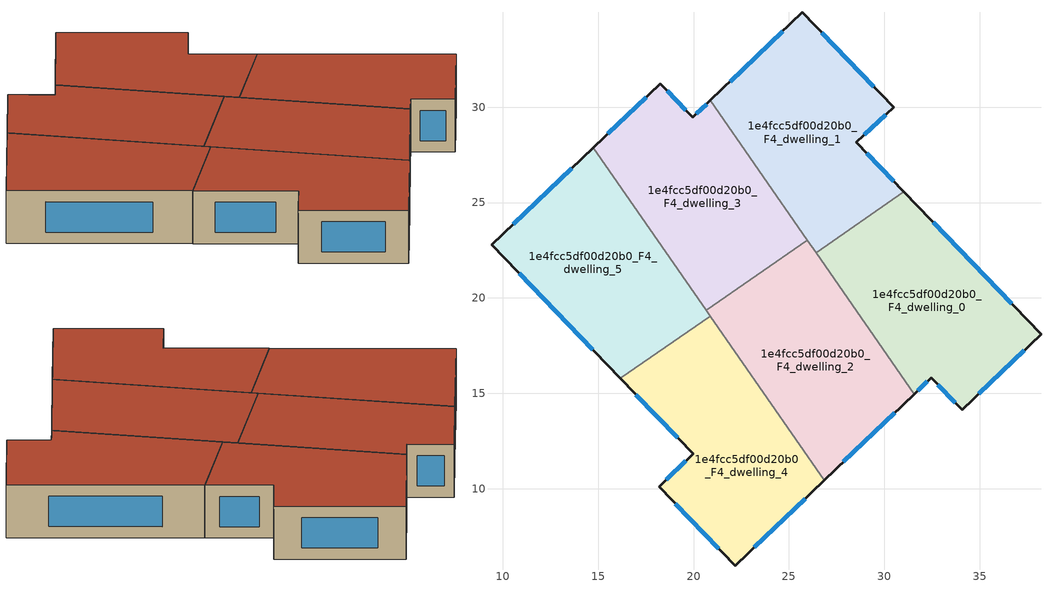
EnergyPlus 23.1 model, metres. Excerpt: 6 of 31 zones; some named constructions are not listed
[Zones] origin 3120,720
1e4fcc5df00d20b0_F4_dwelling_0
 floor to 1e4fcc5df00d20b0_F3_dwelling_0 (EU_floor_Construction): 31.03,25.56 38.22,18.1 34.07,14.14 32.46,15.81 31.56,14.95 26.42,22.36 z12
 wall outside (EU_wall_Construction): 31.56,14.95 32.46,15.81 34.07,14.14 38.22,18.1 31.03,25.56 z12:15
 wall to 1e4fcc5df00d20b0_F4_dwelling_1 (EU_wall_Construction): 31.03,25.56 26.42,22.36 z12:15
 wall to 1e4fcc5df00d20b0_F4_dwelling_2 (EU_wall_Construction): 26.42,22.36 31.56,14.95 z12:15
 window (EU_Window_Construction): 31.75,15.13 32.26,15.63 / 36.68,19.7 32.57,23.96 / 34.96,14.99 37.33,17.25 / 32.8,15.45 33.73,14.49 z12.64:14.36
 roof outside (EU_roof_Construction): 38.22,18.1 31.03,25.56 26.42,22.36 31.56,14.95 32.46,15.81 34.07,14.14 z15
1e4fcc5df00d20b0_F4_dwelling_1
 floor to 1e4fcc5df00d20b0_F3_dwelling_1 (EU_floor_Construction): 30.48,30 28.54,28.15 31.03,25.56 26.42,22.36 20.88,30.35 25.7,34.97 z12
 wall outside (EU_wall_Construction): 31.03,25.56 28.54,28.15 30.48,30 25.7,34.97 20.88,30.35 z12:15
 wall to 1e4fcc5df00d20b0_F4_dwelling_3 (EU_wall_Construction): 20.88,30.35 25.96,23.02 z12:15
 wall to 1e4fcc5df00d20b0_F4_dwelling_2 (EU_wall_Construction): 25.96,23.02 26.42,22.36 z12:15
 window (EU_Window_Construction): 24.66,33.98 21.91,31.34 / 29.46,31.07 26.72,33.9 / 28.96,28.55 30.07,29.61 / 30.5,26.12 29.07,27.59 z12.64:14.36
 roof outside (EU_roof_Construction): 31.03,25.56 28.54,28.15 30.48,30 25.7,34.97 20.88,30.35 26.42,22.36 z15
1e4fcc5df00d20b0_F4_dwelling_2
 floor to 1e4fcc5df00d20b0_F3_dwelling_2 (EU_floor_Construction): 25.96,23.02 31.56,14.95 26.84,10.43 20.66,19.34 z12
 wall outside (EU_wall_Construction): 26.84,10.43 31.56,14.95 z12:15
 wall to 1e4fcc5df00d20b0_F4_dwelling_3 (EU_wall_Construction): 25.96,23.02 20.66,19.34 z12:15
 wall to 1e4fcc5df00d20b0_F4_dwelling_4 (EU_wall_Construction): 20.86,19.05 26.84,10.43 z12:15
 wall to 1e4fcc5df00d20b0_F4_dwelling_5 (EU_wall_Construction): 20.66,19.34 20.86,19.05 z12:15
 window (EU_Window_Construction): 27.85,11.4 30.55,13.98 z12.64:14.36
 roof outside (EU_roof_Construction): 31.56,14.95 25.96,23.02 20.66,19.34 26.84,10.43 z15
1e4fcc5df00d20b0_F4_dwelling_3
 floor to 1e4fcc5df00d20b0_F3_dwelling_3 (EU_floor_Construction): 20.88,30.35 25.96,23.02 20.66,19.34 14.74,27.88 18.26,31.24 19.96,29.47 z12
 wall outside (EU_wall_Construction): 20.88,30.35 19.96,29.47 18.26,31.24 14.74,27.88 z12:15
 wall to 1e4fcc5df00d20b0_F4_dwelling_5 (EU_wall_Construction): 14.74,27.88 20.66,19.34 z12:15
 window (EU_Window_Construction): 17.51,30.52 15.5,28.6 / 19.59,29.85 18.62,30.86 / 20.68,30.16 20.15,29.66 z12.64:14.36
 roof outside (EU_roof_Construction): 25.96,23.02 20.88,30.35 19.96,29.47 18.26,31.24 14.74,27.88 20.66,19.34 z15
1e4fcc5df00d20b0_F4_dwelling_4
 floor to 1e4fcc5df00d20b0_F3_dwelling_4 (EU_floor_Construction): 20.86,19.05 26.84,10.43 22.18,5.97 18.19,10.11 19.98,11.82 16.15,15.79 z12
 wall outside (EU_wall_Construction): 16.15,15.79 19.98,11.82 18.19,10.11 22.18,5.97 26.84,10.43 z12:15
 wall to 1e4fcc5df00d20b0_F4_dwelling_5 (EU_wall_Construction): 20.86,19.05 16.15,15.79 z12:15
 window (EU_Window_Construction): 23.18,6.92 25.84,9.48 / 19.05,9.22 21.33,6.86 / 19.6,11.45 18.57,10.47 / 16.97,14.94 19.16,12.67 z12.64:14.36
 roof outside (EU_roof_Construction): 26.84,10.43 20.86,19.05 16.15,15.79 19.98,11.82 18.19,10.11 22.18,5.97 z15
1e4fcc5df00d20b0_F4_dwelling_5
 floor to 1e4fcc5df00d20b0_F3_dwelling_5 (EU_floor_Construction): 14.74,27.88 20.86,19.05 16.15,15.79 9.41,22.78 z12
 wall outside (EU_wall_Construction): 14.74,27.88 9.41,22.78 16.15,15.79 z12:15
 window (EU_Window_Construction): 10.85,21.28 14.71,17.28 / 13.6,26.79 10.55,23.87 z12.64:14.36
 roof outside (EU_roof_Construction): 20.86,19.05 14.74,27.88 9.41,22.78 16.15,15.79 z15
[HVACTEMPLATE:THERMOSTAT] Constant Heating Setpoint=20; Constant Cooling Setpoint=50
EU_HeatOnly_1e4fcc5df00d20b0_F0_dwelling_0; EU_HeatOnly_1e4fcc5df00d20b0_F0_dwelling_1; EU_HeatOnly_1e4fcc5df00d20b0_F0_dwelling_2; EU_HeatOnly_1e4fcc5df00d20b0_F0_dwelling_3; EU_HeatOnly_1e4fcc5df00d20b0_F0_dwelling_4; EU_HeatOnly_1e4fcc5df00d20b0_F0_dwelling_5; EU_HeatOnly_1e4fcc5df00d20b0_F0_dwelling_6; EU_HeatOnly_1e4fcc5df00d20b0_F1_dwelling_0; EU_HeatOnly_1e4fcc5df00d20b0_F1_dwelling_1; EU_HeatOnly_1e4fcc5df00d20b0_F1_dwelling_2; EU_HeatOnly_1e4fcc5df00d20b0_F1_dwelling_3; EU_HeatOnly_1e4fcc5df00d20b0_F1_dwelling_4; EU_HeatOnly_1e4fcc5df00d20b0_F1_dwelling_5; EU_HeatOnly_1e4fcc5df00d20b0_F2_dwelling_0; EU_HeatOnly_1e4fcc5df00d20b0_F2_dwelling_1; EU_HeatOnly_1e4fcc5df00d20b0_F2_dwelling_2; EU_HeatOnly_1e4fcc5df00d20b0_F2_dwelling_3; EU_HeatOnly_1e4fcc5df00d20b0_F2_dwelling_4; EU_HeatOnly_1e4fcc5df00d20b0_F2_dwelling_5; EU_HeatOnly_1e4fcc5df00d20b0_F3_dwelling_0; EU_HeatOnly_1e4fcc5df00d20b0_F3_dwelling_1; EU_HeatOnly_1e4fcc5df00d20b0_F3_dwelling_2; EU_HeatOnly_1e4fcc5df00d20b0_F3_dwelling_3; EU_HeatOnly_1e4fcc5df00d20b0_F3_dwelling_4; EU_HeatOnly_1e4fcc5df00d20b0_F3_dwelling_5; EU_HeatOnly_1e4fcc5df00d20b0_F4_dwelling_0; EU_HeatOnly_1e4fcc5df00d20b0_F4_dwelling_1; EU_HeatOnly_1e4fcc5df00d20b0_F4_dwelling_2; EU_HeatOnly_1e4fcc5df00d20b0_F4_dwelling_3; EU_HeatOnly_1e4fcc5df00d20b0_F4_dwelling_4; EU_HeatOnly_1e4fcc5df00d20b0_F4_dwelling_5
[SCHEDULE:CONSTANT]
Name | Hourly Value
EU_AlwaysOn | 1
EU_CoolingOff | 0
[SCHEDULE:FILE] Column Number=1; Rows to Skip at Top=0; Number of Hours of Data=8760; Column Separator=Comma; Interpolate to Timestep=No; Minutes per Item=60; Adjust Schedule for Daylight Savings=Yes
Name | File
EU_Step8_GainSchedule_1e4fcc5df00d20b0_F2_dwelling_3_f000 | ../../schedules/1e4fcc5df00d20b0/1e4fcc5df00d20b0_F2_dwelling_3_f000_gain.csv
EU_Step8_GainSchedule_1e4fcc5df00d20b0_F2_dwelling_4_f000 | ../../schedules/1e4fcc5df00d20b0/1e4fcc5df00d20b0_F2_dwelling_4_f000_gain.csv
EU_Step8_GainSchedule_1e4fcc5df00d20b0_F2_dwelling_5_f000 | ../../schedules/1e4fcc5df00d20b0/1e4fcc5df00d20b0_F2_dwelling_5_f000_gain.csv
EU_Step8_GainSchedule_1e4fcc5df00d20b0_F3_dwelling_0_f000 | ../../schedules/1e4fcc5df00d20b0/1e4fcc5df00d20b0_F3_dwelling_0_f000_gain.csv
EU_Step8_GainSchedule_1e4fcc5df00d20b0_F3_dwelling_1_f000 | ../../schedules/1e4fcc5df00d20b0/1e4fcc5df00d20b0_F3_dwelling_1_f000_gain.csv
EU_Step8_GainSchedule_1e4fcc5df00d20b0_F3_dwelling_2_f000 | ../../schedules/1e4fcc5df00d20b0/1e4fcc5df00d20b0_F3_dwelling_2_f000_gain.csv
EU_Step8_GainSchedule_1e4fcc5df00d20b0_F3_dwelling_3_f000 | ../../schedules/1e4fcc5df00d20b0/1e4fcc5df00d20b0_F3_dwelling_3_f000_gain.csv
EU_Step8_GainSchedule_1e4fcc5df00d20b0_F3_dwelling_4_f000 | ../../schedules/1e4fcc5df00d20b0/1e4fcc5df00d20b0_F3_dwelling_4_f000_gain.csv
EU_Step8_GainSchedule_1e4fcc5df00d20b0_F3_dwelling_5_f000 | ../../schedules/1e4fcc5df00d20b0/1e4fcc5df00d20b0_F3_dwelling_5_f000_gain.csv
EU_Step8_GainSchedule_1e4fcc5df00d20b0_F4_dwelling_0_f000 | ../../schedules/1e4fcc5df00d20b0/1e4fcc5df00d20b0_F4_dwelling_0_f000_gain.csv
EU_Step8_GainSchedule_1e4fcc5df00d20b0_F4_dwelling_1_f000 | ../../schedules/1e4fcc5df00d20b0/1e4fcc5df00d20b0_F4_dwelling_1_f000_gain.csv
EU_Step8_GainSchedule_1e4fcc5df00d20b0_F4_dwelling_2_f000 | ../../schedules/1e4fcc5df00d20b0/1e4fcc5df00d20b0_F4_dwelling_2_f000_gain.csv
EU_Step8_GainSchedule_1e4fcc5df00d20b0_F4_dwelling_3_f000 | ../../schedules/1e4fcc5df00d20b0/1e4fcc5df00d20b0_F4_dwelling_3_f000_gain.csv
EU_Step8_GainSchedule_1e4fcc5df00d20b0_F4_dwelling_4_f000 | ../../schedules/1e4fcc5df00d20b0/1e4fcc5df00d20b0_F4_dwelling_4_f000_gain.csv
EU_Step8_GainSchedule_1e4fcc5df00d20b0_F4_dwelling_5_f000 | ../../schedules/1e4fcc5df00d20b0/1e4fcc5df00d20b0_F4_dwelling_5_f000_gain.csv
